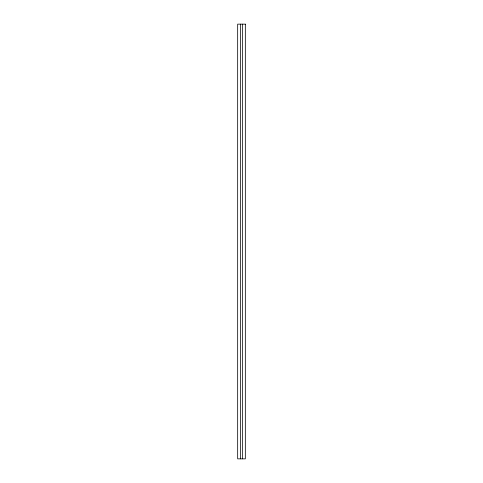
<?xml version="1.0" encoding="UTF-8"?>
<svg xmlns="http://www.w3.org/2000/svg" width="483" height="483" viewBox="0 0 483 483"><rect width="100%" height="100%" fill="white"/><g stroke="black" fill="none" stroke-linecap="round" stroke-linejoin="round"><path stroke-width="0.72" d="M242.544 24.15L242.544 458.85M240.456 24.15L240.456 458.85M245.334 24.15L237.666 24.15L237.666 458.85L245.334 458.85L245.334 24.15"/></g></svg>
